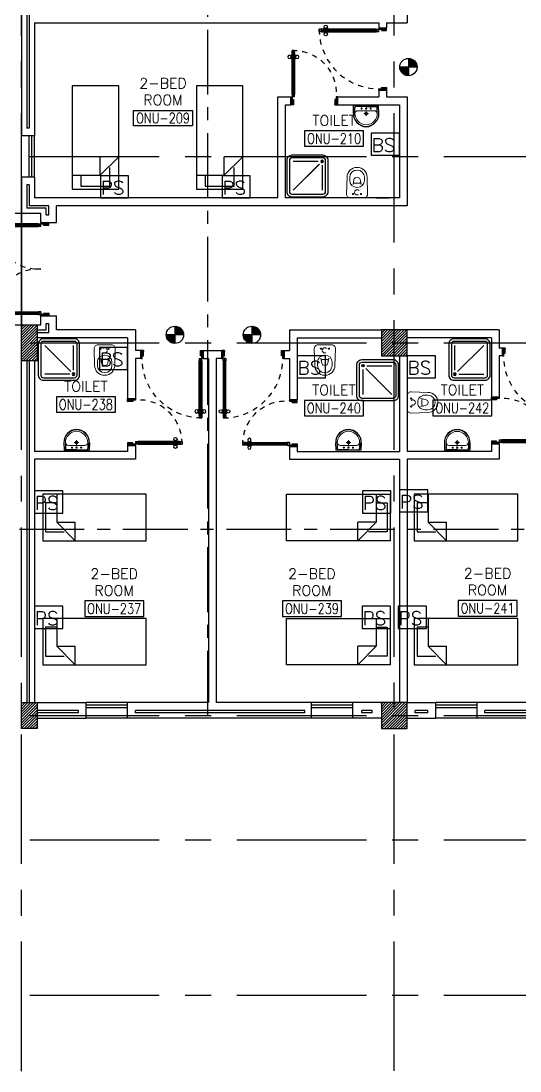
# Model space of a CAD drawing. Extents: x 88808.2 to 88899.2, y 39921.6 to 40001.1.
# Drawn here: x 88860.76 to 88870.4, y 39921.61 to 39941.9 of the extents above; entities that cross this region are included whole.
import ezdxf
from ezdxf.enums import TextEntityAlignment as Align

# ---------------------------------------------------------------- set-up
doc = ezdxf.new("R2010")
doc.units = 0
doc.header["$MEASUREMENT"] = 0
for name, pattern in [('CENTER', [2, 1.25, -0.25, 0.25, -0.25]), ('CENTERX2', [4, 2.5, -0.5, 0.5, -0.5]), ('DASHED', [0.75, 0.5, -0.25]), ('HIDDEN', [0.375, 0.25, -0.125]), ('HIDDEN2', [0.1875, 0.125, -0.0625])]:
    doc.linetypes.add(name, pattern=pattern)
doc.layers.get('0').update_dxf_attribs({"color": 11, "linetype": 'CONTINUOUS'})
for name, color, linetype in [('AXES', 11, 'CENTERX2'), ('AXES1', 11, 'CENTER'), ('COL', 11, 'CONTINUOUS'), ('DOOR', 11, 'CONTINUOUS'), ('E-SYSTEM', 4, 'CONTINUOUS'), ('EJ', 11, 'CONTINUOUS'), ('FIX', 11, 'CONTINUOUS'), ('FUR', 11, 'CONTINUOUS'), ('HAT', 11, 'CONTINUOUS'), ('INSUL', 11, 'CONTINUOUS'), ('RM-BOX', 11, 'CONTINUOUS'), ('RM-NAME', 11, 'CONTINUOUS'), ('RM-NO', 11, 'CONTINUOUS'), ('ROOF', 11, 'CONTINUOUS'), ('WALL', 11, 'CONTINUOUS'), ('WIN', 11, 'CONTINUOUS')]:
    doc.layers.add(name, color=color, linetype=linetype)
doc.styles.add('ROMANS', font='ROMANS.shx', dxfattribs={"width": 0.6})

# ---------------------------------------------------------------- blocks, each defined once
blk = doc.blocks.new('WC1')
at = {"layer": 'FIX', "lineweight": 20}
for p, q in [((-210, 204), (-538, 194)), ((-727, 5), (-727, -5)), ((-674, 5), (-674, -5)), ((-534, 24), (-540, 0)), ((-540, 0), (-534, -24)), ((-475, 141), (-538, 141)), ((-395, 76), (-490, 60)), ((-339, 5), (-339, -5)), ((-538, -141), (-475, -141)), ((-538, -194), (-210, -204)), ((-490, -60), (-395, -76))]:
    blk.add_line(p, q, dxfattribs=at)
at = {"layer": 'FIX', "linetype": 'Continuous', "lineweight": 20}
blk.add_line((-420, -47), (-420, 45), dxfattribs=at)
at = {"layer": 'FIX', "lineweight": 20}
blk.add_lwpolyline([(-213, -204), (-210, -204, 0.414214), (-137, -131), (-137, 0), (-137, 131, 0.414214), (-210, 204)], format="xyb", dxfattribs=at)
at = {"layer": 'FIX', "linetype": 'HIDDEN2', "lineweight": 20, "ltscale": 0.3}
blk.add_circle((-245, 0), 49.8, dxfattribs=at)
at = {"layer": 'FIX', "linetype": 'HIDDEN', "lineweight": 20, "ltscale": 0.05}
for centre in [(-213, 78), (-213, -77)]:
    blk.add_circle(centre, 11.6, dxfattribs=at)
at = {"layer": 'FIX', "lineweight": 20}
for centre, radius, start, end in [((-538, 5), 189, 90, 180), ((-538, 5), 136, 90, 180), ((-473, -7), 68.2, 128.9242, 152.8468), ((-464, -18), 82, 108.496, 128.9242), ((-475, 5), 136, 360, 90), ((-538, -5), 189, 180, 270), ((-538, -5), 136, 180, 270), ((-473, 7), 68.2, 207.1532, 231.0758), ((-464, 18), 82, 231.0758, 251.504), ((-475, -5), 136, 270, 0)]:
    blk.add_arc(centre, radius, start, end, dxfattribs=at)
at = {"layer": 'FIX', "linetype": 'Continuous', "lineweight": 20}
for centre, start, end in [((-443, 46), 357.6662, 91.6121), ((-442, -46), 268.3879, 2.3338)]:
    blk.add_arc(centre, 22.3, start, end, dxfattribs=at)
blk = doc.blocks.new('LAV1')
at = {"layer": 'FIX', "linetype": 'DASHED', "lineweight": 20, "ltscale": 0.05}
for p, q in [((0, 170), (0, 270)), ((0, 170), (0, 270)), ((50, 220), (-50, 220))]:
    blk.add_line(p, q, dxfattribs=at)
at = {"layer": 'FIX', "linetype": 'ByBlock', "ltscale": 0.3}
for p, q in [((-280, 210), (-275, 50)), ((-245, 210), (-245, 85)), ((0, 60), (-220, 60)), ((0, 60), (220, 60)), ((245, 210), (245, 85)), ((280, 210), (275, 50))]:
    blk.add_line(p, q, dxfattribs=at)
at = {"layer": 'FIX', "linetype": 'Continuous', "lineweight": 20}
for p, q in [((-275, 210), (-275, 50)), ((0, 50), (-275, 50)), ((0, 50), (-252, 50)), ((0, 155), (-181, 155)), ((0, 155), (181, 155)), ((0, 50), (275, 50)), ((0, 50), (252, 50)), ((275, 210), (275, 50))]:
    blk.add_line(p, q, dxfattribs=at)
at = {"layer": 'FIX', "lineweight": 20}
for p, q in [((16, 107), (-15, 107)), ((0, 92), (0, 123))]:
    blk.add_line(p, q, dxfattribs=at)
for centre, radius in [((0, 220), 29.5), ((0, 220), 22.5), ((0, 107), 15.5)]:
    blk.add_circle(centre, radius, dxfattribs=at)
at = {"layer": 'FIX', "linetype": 'HIDDEN', "lineweight": 20, "ltscale": 0.05}
for centre in [(-100, 107), (100, 107)]:
    blk.add_circle(centre, 12.4, dxfattribs=at)
at = {"layer": 'FIX', "linetype": 'ByBlock', "ltscale": 0.3}
for centre, radius, start, end in [((7, 220), 287, 91.3776, 182.0064), ((-7, 220), 287, 357.9936, 88.6224), ((-220, 85), 24.9, 179.7021, 269.9486), ((220, 85), 24.9, 270.0514, 0.2979)]:
    blk.add_arc(centre, radius, start, end, dxfattribs=at)
at = {"layer": 'FIX', "linetype": 'Continuous', "lineweight": 20}
for centre, radius, start, end in [((8, 217), 283, 91.6988, 181.351), ((8, 212), 253, 91.7328, 180.4884), ((-8, 217), 283, 358.649, 88.3012), ((-8, 212), 253, 359.5116, 88.2672), ((-179, 222), 66.9, 190.2006, 268.0786), ((179, 222), 66.9, 271.9214, 349.7994)]:
    blk.add_arc(centre, radius, start, end, dxfattribs=at)
blk = doc.blocks.new('DOOR90')
at = {"layer": 'DOOR', "linetype": 'ByBlock'}
for p, q in [((0, 0), (-150, 0)), ((-200, -25), (-1000, -25)), ((-200, -42), (-1000, -42)), ((-200, -58), (-1000, -58)), ((-1000, -75), (-200, -75))]:
    blk.add_line(p, q, dxfattribs=at)
at = {"layer": 'DOOR', "color": 0, "linetype": 'ByBlock'}
for p, q in [((-150, 0), (-150, -25)), ((-150, 0), (0, 0)), ((0, -50), (0, 0)), ((-1050, -25), (-1050, -75)), ((-1050, -75), (-1050, -25)), ((-1000, -25), (-1050, -25)), ((-1000, -75), (-1050, -75)), ((-1020, -42), (-1020, -58)), ((-1000, -42), (-1020, -42)), ((-1000, -58), (-1020, -58)), ((-1000, -25), (-1000, -42)), ((-1000, -58), (-1000, -75)), ((-968, -25), (-968, -18)), ((-878, -18), (-968, -18)), ((-968, -75), (-968, -82)), ((-878, -82), (-968, -82)), ((-955, -18), (-955, -9)), ((-955, -9), (-890, -9)), ((-955, -18), (-890, -18)), ((-955, -82), (-955, -91)), ((-955, -82), (-890, -82)), ((-955, -91), (-890, -91)), ((-890, -18), (-890, -9)), ((-890, -82), (-890, -91)), ((-878, -25), (-878, -18)), ((-878, -75), (-878, -82)), ((-200, -42), (-200, -25)), ((-200, -25), (-150, -25)), ((-180, -42), (-200, -42)), ((-200, -75), (-200, -58)), ((-200, -58), (-180, -58)), ((-150, -75), (-200, -75)), ((-180, -58), (-180, -42)), ((-150, -75), (-150, -25)), ((-150, -25), (-100, -25)), ((-100, -25), (-100, -50)), ((-100, -50), (0, -50)), ((-150, -900), (-150, -875)), ((-150, -875), (-100, -875)), ((0, -900), (-150, -900)), ((-150, -900), (0, -900)), ((-100, -850), (0, -850)), ((-100, -875), (-100, -850)), ((0, -850), (0, -900))]:
    blk.add_line(p, q, dxfattribs=at)
at = {"layer": 'DOOR', "color": 9, "linetype": 'ByBlock'}
for p, q in [((0, -50), (-114, 0)), ((0, -50), (-40, 0)), ((0, -50), (-100, -37)), ((0, -850), (-114, -900)), ((0, -850), (-100, -863)), ((0, -850), (-40, -900))]:
    blk.add_line(p, q, dxfattribs=at)
at = {"layer": 'DOOR', "color": 0, "linetype": 'ByBlock'}
for centre in [(-923, 24), (-923, -124)]:
    blk.add_circle(centre, 32.4, dxfattribs=at)
at = {"layer": 'DOOR', "color": 9, "linetype": 'ByBlock'}
for centre, radius, start, end in [((0, -50), 74.4, 137.7764, 180), ((0, -50), 54.4, 113.2074, 180), ((0, -50), 154, 161.1053, 166.2858), ((0, -50), 134, 158.1598, 169.28), ((0, -50), 114, 154.0838, 167.3774), ((0, -50), 94.4, 148.0182, 180), ((0, -50), 34.4, 90, 180), ((0, -50), 14.4, 90, 180), ((0, -850), 154, 193.7142, 198.8947), ((0, -850), 134, 190.72, 201.8402), ((0, -850), 94.4, 180, 211.9818), ((0, -850), 74.4, 180, 222.2236), ((0, -850), 54.4, 180, 246.7926), ((0, -850), 34.4, 180, 270), ((0, -850), 14.4, 180, 270)]:
    blk.add_arc(centre, radius, start, end, dxfattribs=at)
at = {"layer": 'DOOR', "linetype": 'HIDDEN', "ltscale": 0.5}
blk.add_arc((-222, -50), 828, 178.2701, 275.003, dxfattribs=at)
blk = doc.blocks.new('DOOR100')
at = {"layer": 'DOOR', "color": 0, "linetype": 'ByBlock'}
for p, q in [((-83, 1129), (-83, 1219)), ((-76, 1219), (-83, 1219)), ((-76, 1251), (-76, 1301)), ((-76, 1301), (-26, 1301)), ((-26, 1301), (-76, 1301)), ((-59, 1251), (-76, 1251)), ((-59, 1251), (-59, 1271)), ((-43, 1271), (-59, 1271)), ((-43, 1251), (-43, 1271)), ((-26, 1251), (-43, 1251)), ((-26, 1251), (-26, 1301)), ((-26, 1219), (-19, 1219)), ((-19, 1129), (-19, 1219)), ((-92, 1206), (-92, 1141)), ((-83, 1206), (-92, 1206)), ((-83, 1141), (-92, 1141)), ((-83, 1206), (-83, 1141)), ((-76, 1129), (-83, 1129)), ((-26, 1129), (-19, 1129)), ((-19, 1206), (-19, 1141)), ((-19, 1206), (-10, 1206)), ((-19, 1141), (-10, 1141)), ((-10, 1206), (-10, 1141)), ((-1201, 0), (-1201, 150)), ((-1201, 150), (-1176, 150)), ((-1201, 150), (-1201, 0)), ((-1151, 0), (-1201, 0)), ((-1176, 150), (-1176, 100)), ((-1176, 100), (-1151, 100)), ((-1151, 100), (-1151, 0)), ((-76, 200), (-59, 200)), ((-76, 150), (-76, 200)), ((-76, 150), (-26, 150)), ((-59, 200), (-59, 180)), ((-59, 180), (-43, 180)), ((-51, 100), (-51, 0)), ((-26, 100), (-51, 100)), ((-51, 0), (-1, 0)), ((-43, 200), (-26, 200)), ((-43, 180), (-43, 200)), ((-26, 200), (-26, 150)), ((-1, 150), (-26, 150)), ((-26, 150), (-26, 100)), ((-1, 150), (-1, 0))]:
    blk.add_line(p, q, dxfattribs=at)
at = {"layer": 'DOOR', "linetype": 'ByBlock'}
for p, q in [((-76, 1251), (-76, 200)), ((-59, 200), (-59, 1251)), ((-43, 200), (-43, 1251)), ((-26, 200), (-26, 1251))]:
    blk.add_line(p, q, dxfattribs=at)
at = {"layer": 'DOOR', "color": 9, "linetype": 'ByBlock'}
for p, q in [((-1151, 0), (-1201, 114)), ((-1151, 0), (-1201, 40)), ((-1151, 0), (-1164, 100)), ((-51, 0), (-1, 114)), ((-51, 0), (-38, 100)), ((-51, 0), (-1, 40))]:
    blk.add_line(p, q, dxfattribs=at)
at = {"layer": 'DOOR', "color": 0, "linetype": 'ByBlock'}
for centre in [(-125, 1174), (22, 1174)]:
    blk.add_circle(centre, 32.4, dxfattribs=at)
at = {"layer": 'DOOR', "linetype": 'HIDDEN', "ltscale": 0.5}
blk.add_arc((-27, 152), 1149, 89.961, 180.0931, dxfattribs=at)
at = {"layer": 'DOOR', "color": 9, "linetype": 'ByBlock'}
for centre, radius, start, end in [((-1151, 0), 154, 103.7142, 108.8947), ((-1151, 0), 134, 100.72, 111.8402), ((-1151, 0), 94.4, 90, 121.9818), ((-1151, 0), 74.4, 90, 132.2236), ((-1151, 0), 54.4, 90, 156.7926), ((-1151, 0), 34.4, 90, 180), ((-1151, 0), 14.4, 90, 180), ((-51, 0), 94.4, 58.0182, 90), ((-51, 0), 74.4, 47.7764, 90), ((-51, 0), 54.4, 23.2074, 90), ((-51, 0), 34.4, 0, 90), ((-51, 0), 14.4, 0, 90), ((-51, 0), 134, 68.1598, 79.28), ((-51, 0), 114, 64.0838, 77.3774), ((-51, 0), 154, 71.1053, 76.2858)]:
    blk.add_arc(centre, radius, start, end, dxfattribs=at)
blk = doc.blocks.new('SHR1')
at = {"layer": 'FIX'}
for p, q in [((-196, 196), (-700, 700)), ((-143, 218), (-143, 700)), ((-218, 143), (-700, 143))]:
    blk.add_line(p, q, dxfattribs=at)
for points in [[(-825, 125), (-825, 725, -0.414214), (-725, 825), (-125, 825, -0.414214), (-25, 725), (-25, 125, -0.414214), (-125, 25), (-725, 25, -0.414214)], [(-775, 125), (-775, 725, -0.414214), (-725, 775), (-125, 775, -0.414214), (-75, 725), (-75, 125, -0.414214), (-125, 75), (-725, 75, -0.414214)]]:
    blk.add_lwpolyline(points, format="xyb", close=True, dxfattribs=at)
for radius in [25, 15]:
    blk.add_circle((-143, 143), radius, dxfattribs=at)
blk = doc.blocks.new('C-300')
at = {"layer": 'HAT', "linetype": 'ByBlock', "ltscale": 0.3}
h = blk.add_hatch(dxfattribs=at)
h.set_pattern_fill('ANSI31', color=8, scale=300, style=0)
h.set_pattern_definition([(45, (-258496.182, -82361.005), (-26.5165043, 26.5165043), [])])
h.paths.add_polyline_path([(300, 500), (0, 500), (0, 250), (300, 250)])
h.paths.add_polyline_path([(300, 250), (0, 250), (0, 0), (300, 0)])
at = {"layer": 'COL'}
blk.add_lwpolyline([(0, 500), (300, 500), (300, 0), (0, 0)], close=True, dxfattribs=at)
blk = doc.blocks.new('C11')
at = {"layer": 'HAT'}
h = blk.add_hatch(dxfattribs=at)
h.set_pattern_fill('ANSI31', color=256, scale=300, style=0)
h.set_pattern_definition([(45, (-248556.182, -75061.005), (-26.5165043, 26.5165043), [])])
h.paths.add_polyline_path([(300, 700), (0, 700), (0, 350), (300, 350)])
h.paths.add_polyline_path([(300, 350), (0, 350), (0, 0), (300, 0)])
at = {"layer": 'COL'}
blk.add_lwpolyline([(300, 700), (300, 0), (0, 0), (0, 700)], close=True, dxfattribs=at)
blk = doc.blocks.new('RM1')
at = {"layer": 'RM-BOX'}
blk.add_lwpolyline([(570, -200), (-570, -200), (-570, -500), (570, -500)], close=True, dxfattribs=at)
at = {"layer": 'RM-NAME', "style": 'ROMANS'}
for tag, p in [('ROOMNAME1', (0, 324)), ('ROOMNAME2', (0, 0))]:
    blk.add_attdef(tag, text='', height=200, dxfattribs=at).set_placement(p, align=Align.MIDDLE)
at = {"layer": 'RM-NO', "style": 'ROMANS', "width": 0.8}
blk.add_attdef('ROOMNO', text='', height=200, dxfattribs=at).set_placement((0, -350), align=Align.MIDDLE)
blk = doc.blocks.new('AH20A')
at = {"layer": 'FUR'}
for p, q in [((0, 0.5), (0, -0.5)), ((1, 0.5), (0, 0.5)), ((0.136, 0.5), (0.136, -0.099)), ((1, -0.5), (1, 0.5)), ((0.136, 0.311), (0.028, 0.311)), ((0.028, 0.311), (0.028, -0.309)), ((0.136, -0.099), (0.313, -0.5)), ((0.136, -0.099), (0.313, -0.099)), ((0.313, -0.5), (0.313, -0.099)), ((0.028, -0.309), (0.208, -0.309)), ((0, -0.5), (1, -0.5))]:
    blk.add_line(p, q, dxfattribs=at)
blk = doc.blocks.new('COL50')
at = {"layer": 'COL'}
blk.add_lwpolyline([(-250, 250), (-250, -250), (250, -250), (250, 250)], close=True, dxfattribs=at)
blk = doc.blocks.new('*X51')
at = {"color": 0}
for p, q in [((73379, 125458), (73871, 125950)), ((73379, 125511), (73818, 125950)), ((73379, 125564), (73765, 125950)), ((73379, 125617), (73712, 125950)), ((73379, 125670), (73659, 125950)), ((73379, 125723), (73606, 125950)), ((73379, 125776), (73553, 125950)), ((73379, 125829), (73500, 125950)), ((73379, 125882), (73447, 125950)), ((73379, 125935), (73394, 125950)), ((73424, 125450), (73879, 125905)), ((73477, 125450), (73879, 125852)), ((73530, 125450), (73879, 125799)), ((73583, 125450), (73879, 125746)), ((73636, 125450), (73879, 125692)), ((73690, 125450), (73879, 125639)), ((73743, 125450), (73879, 125586)), ((73796, 125450), (73879, 125533)), ((73849, 125450), (73879, 125480))]:
    blk.add_line(p, q, dxfattribs=at)
blk = doc.blocks.new('*X52')
at = {"color": 0}
for p, q in [((73379, 118298), (73831, 118750)), ((73379, 118351), (73778, 118750)), ((73379, 118404), (73725, 118750)), ((73379, 118457), (73672, 118750)), ((73379, 118510), (73619, 118750)), ((73379, 118563), (73566, 118750)), ((73379, 118616), (73513, 118750)), ((73379, 118669), (73460, 118750)), ((73379, 118722), (73407, 118750)), ((73384, 118250), (73879, 118745)), ((73437, 118250), (73879, 118692)), ((73490, 118250), (73879, 118639)), ((73543, 118250), (73879, 118586)), ((73596, 118250), (73879, 118533)), ((73649, 118250), (73879, 118480)), ((73702, 118250), (73879, 118427)), ((73755, 118250), (73879, 118374)), ((73808, 118250), (73879, 118321)), ((73861, 118250), (73879, 118268))]:
    blk.add_line(p, q, dxfattribs=at)
blk = doc.blocks.new('A$C272A55A0')
at = {"layer": 'DOOR', "color": 0, "linetype": 'ByBlock'}
for p, q in [((0, 900), (0, 1050)), ((50, 1050), (0, 1050)), ((50, 950), (50, 1050)), ((1750, 950), (1750, 1050)), ((1750, 1050), (1800, 1050)), ((1800, 1050), (1800, 900)), ((0, 900), (25, 900)), ((25, 950), (50, 950)), ((25, 900), (25, 950)), ((75, 900), (25, 900)), ((25, 850), (25, 900)), ((42, 850), (25, 850)), ((58, 870), (42, 870)), ((42, 870), (42, 850)), ((58, 850), (58, 870)), ((75, 850), (58, 850)), ((75, 900), (75, 850)), ((1725, 900), (1775, 900)), ((1725, 900), (1725, 850)), ((1725, 850), (1742, 850)), ((1742, 870), (1758, 870)), ((1742, 850), (1742, 870)), ((1775, 950), (1750, 950)), ((1758, 870), (1758, 850)), ((1758, 850), (1775, 850)), ((1775, 900), (1775, 950)), ((1800, 900), (1775, 900)), ((1775, 850), (1775, 900)), ((25, 50), (42, 50)), ((25, 50), (25, 0)), ((25, 0), (75, 0)), ((75, 0), (25, 0)), ((42, 50), (42, 30)), ((42, 30), (58, 30)), ((58, 50), (75, 50)), ((58, 50), (58, 30)), ((75, 50), (75, 0)), ((1718, 160), (1709, 160)), ((1709, 95), (1709, 160)), ((1718, 95), (1709, 95)), ((1725, 173), (1718, 173)), ((1718, 173), (1718, 83)), ((1718, 95), (1718, 160)), ((1725, 83), (1718, 83)), ((1742, 50), (1725, 50)), ((1725, 50), (1725, 0)), ((1775, 0), (1725, 0)), ((1725, 0), (1775, 0)), ((1742, 50), (1742, 30)), ((1758, 30), (1742, 30)), ((1775, 50), (1758, 50)), ((1758, 50), (1758, 30)), ((1775, 173), (1782, 173)), ((1775, 83), (1782, 83)), ((1775, 50), (1775, 0)), ((1782, 173), (1782, 83)), ((1782, 160), (1791, 160)), ((1782, 95), (1782, 160)), ((1782, 95), (1791, 95)), ((1791, 95), (1791, 160))]:
    blk.add_line(p, q, dxfattribs=at)
at = {"layer": 'DOOR', "color": 9, "linetype": 'ByBlock'}
for p, q in [((50, 1050), (0, 1010)), ((50, 1050), (0, 937)), ((50, 1050), (37, 950)), ((1750, 1050), (1800, 1010)), ((1750, 1050), (1800, 937)), ((1750, 1050), (1763, 950))]:
    blk.add_line(p, q, dxfattribs=at)
at = {"layer": 'DOOR', "linetype": 'ByBlock'}
for p, q in [((25, 850), (25, 50)), ((42, 850), (42, 50)), ((58, 850), (58, 50)), ((75, 50), (75, 850)), ((1725, 50), (1725, 850)), ((1742, 850), (1742, 50)), ((1758, 850), (1758, 50)), ((1775, 850), (1775, 50))]:
    blk.add_line(p, q, dxfattribs=at)
at = {"layer": 'DOOR', "color": 0, "linetype": 'ByBlock'}
for centre in [(1676, 128), (1824, 128)]:
    blk.add_circle(centre, 32.4, dxfattribs=at)
at = {"layer": 'DOOR', "color": 9, "linetype": 'ByBlock'}
for centre, radius, start, end in [((50, 1050), 54.4, 203.2074, 270), ((50, 1050), 34.4, 180, 270), ((50, 1050), 14.4, 180, 270), ((1750, 1050), 14.4, 270, 0), ((1750, 1050), 34.4, 270, 0), ((1750, 1050), 54.4, 270, 336.7926), ((50, 1050), 74.4, 227.7764, 270), ((50, 1050), 94.4, 238.0182, 270), ((50, 1050), 114, 244.0838, 257.3774), ((50, 1050), 134, 248.1598, 259.28), ((50, 1050), 154, 251.1053, 256.2858), ((1750, 1050), 74.4, 270, 312.2236), ((1750, 1050), 94.4, 270, 301.9818), ((1750, 1050), 114, 282.6226, 295.9162), ((1750, 1050), 134, 280.72, 291.8402), ((1750, 1050), 154, 283.7142, 288.8947)]:
    blk.add_arc(centre, radius, start, end, dxfattribs=at)
at = {"layer": 'DOOR', "linetype": 'HIDDEN', "ltscale": 0.5}
for centre, start, end in [((50, 851), 268.3174, 3.2965), ((1750, 851), 176.7035, 271.6826)]:
    blk.add_arc(centre, 851, start, end, dxfattribs=at)
at = {"layer": 'WALL', "linetype": 'ByBlock'}
blk.add_line((1800, 900), (1800, 1050), dxfattribs=at)

msp = doc.modelspace()

# ---------------------------------------------------------------- linework, layer by layer
at = {"layer": 'AXES'}
for p, q in [((88867.9703, 39921.6153), (88867.9703, 40000.4279)), ((88860.7703, 39921.6132), (88860.7703, 40000.0759)), ((88808.9303, 39939.2796), (88876.9703, 39939.2796)), ((88808.9303, 39935.6796), (88876.9703, 39935.6796)), ((88808.9303, 39928.4796), (88876.9703, 39928.4796)), ((88808.9303, 39926.0796), (88876.9703, 39926.0796)), ((88808.9303, 39923.0796), (88876.9703, 39923.0796))]:
    msp.add_line(p, q, dxfattribs=at)
at = {"layer": 'AXES1'}
for p, q in [((88864.3703, 39928.4796), (88864.3703, 39987.2996)), ((88818.7303, 39932.0796), (88876.9703, 39932.0796))]:
    msp.add_line(p, q, dxfattribs=at)
at = {"layer": 'E-SYSTEM', "color": 4}
for p, q in [((88868.2442, 39941.1742), (88868.2442, 39940.8399)), ((88868.2442, 39941.1621), (88868.2559, 39941.1738)), ((88868.2442, 39941.1444), (88868.2717, 39941.1719)), ((88868.2442, 39941.1267), (88868.2863, 39941.1688)), ((88868.2442, 39941.109), (88868.2998, 39941.1647)), ((88868.2442, 39941.0914), (88868.3124, 39941.1596)), ((88868.2442, 39941.0737), (88868.3243, 39941.1538)), ((88868.2442, 39941.056), (88868.3353, 39941.1472)), ((88868.2442, 39941.0383), (88868.3457, 39941.1398)), ((88868.2442, 39941.0206), (88868.3554, 39941.1319)), ((88868.2482, 39941.007), (88868.3644, 39941.1232)), ((88868.4113, 39941.007), (88868.077, 39941.007)), ((88868.0774, 39940.9953), (88868.0891, 39941.007)), ((88868.0793, 39940.9795), (88868.1068, 39941.007)), ((88868.0824, 39940.9649), (88868.1245, 39941.007)), ((88868.0865, 39940.9514), (88868.1422, 39941.007)), ((88868.0916, 39940.9388), (88868.1599, 39941.007)), ((88868.0974, 39940.9269), (88868.1775, 39941.007)), ((88868.104, 39940.9159), (88868.1952, 39941.007)), ((88868.1114, 39940.9055), (88868.2129, 39941.007)), ((88868.1194, 39940.8958), (88868.2306, 39941.007)), ((88868.128, 39940.8868), (88868.2442, 39941.003)), ((88868.1373, 39940.8785), (88868.2442, 39940.9853)), ((88868.1473, 39940.8708), (88868.2442, 39940.9676)), ((88868.158, 39940.8638), (88868.2442, 39940.9499)), ((88868.1694, 39940.8575), (88868.2442, 39940.9323)), ((88868.2659, 39941.007), (88868.3727, 39941.1139)), ((88868.2836, 39941.007), (88868.3804, 39941.1039)), ((88868.3013, 39941.007), (88868.3874, 39941.0932)), ((88868.319, 39941.007), (88868.3937, 39941.0818)), ((88868.3366, 39941.007), (88868.3992, 39941.0696)), ((88868.3543, 39941.007), (88868.4038, 39941.0566)), ((88868.372, 39941.007), (88868.4075, 39941.0426)), ((88868.3897, 39941.007), (88868.4101, 39941.0275)), ((88868.4073, 39941.007), (88868.4113, 39941.011)), ((88868.1816, 39940.852), (88868.2442, 39940.9146)), ((88868.1946, 39940.8474), (88868.2442, 39940.8969)), ((88868.2086, 39940.8437), (88868.2442, 39940.8792)), ((88868.2237, 39940.8411), (88868.2442, 39940.8615)), ((88868.2402, 39940.8399), (88868.2442, 39940.8439)), ((88863.733, 39936.0017), (88863.733, 39935.6674)), ((88863.733, 39935.9896), (88863.7447, 39936.0013)), ((88863.733, 39935.9719), (88863.7605, 39935.9994)), ((88863.733, 39935.9542), (88863.7751, 39935.9963)), ((88863.733, 39935.9365), (88863.7886, 39935.9922)), ((88863.733, 39935.9188), (88863.8012, 39935.9871)), ((88863.733, 39935.9012), (88863.8131, 39935.9813)), ((88863.733, 39935.8835), (88863.8241, 39935.9747)), ((88863.733, 39935.8658), (88863.8345, 39935.9673)), ((88863.733, 39935.8481), (88863.8442, 39935.9593)), ((88863.737, 39935.8345), (88863.8532, 39935.9507)), ((88863.7547, 39935.8345), (88863.8615, 39935.9414)), ((88863.7724, 39935.8345), (88863.8692, 39935.9314)), ((88863.7901, 39935.8345), (88863.8762, 39935.9207)), ((88863.8077, 39935.8345), (88863.8825, 39935.9093)), ((88863.8254, 39935.8345), (88863.888, 39935.8971)), ((88863.8431, 39935.8345), (88863.8926, 39935.8841)), ((88863.8608, 39935.8345), (88863.8963, 39935.8701)), ((88863.8785, 39935.8345), (88863.8989, 39935.855)), ((88865.2205, 39936.0017), (88865.2205, 39935.6674)), ((88865.2205, 39935.9896), (88865.2322, 39936.0013)), ((88865.2205, 39935.9719), (88865.248, 39935.9994)), ((88865.2205, 39935.9542), (88865.2626, 39935.9963)), ((88865.2205, 39935.9365), (88865.2761, 39935.9922)), ((88865.2205, 39935.9188), (88865.2887, 39935.9871)), ((88865.2205, 39935.9012), (88865.3006, 39935.9813)), ((88865.2205, 39935.8835), (88865.3116, 39935.9747)), ((88865.2205, 39935.8658), (88865.322, 39935.9673)), ((88865.2205, 39935.8481), (88865.3317, 39935.9593)), ((88865.2245, 39935.8345), (88865.3407, 39935.9507)), ((88865.2422, 39935.8345), (88865.349, 39935.9414)), ((88865.2599, 39935.8345), (88865.3567, 39935.9314)), ((88865.2776, 39935.8345), (88865.3637, 39935.9207)), ((88865.2952, 39935.8345), (88865.37, 39935.9093)), ((88865.3129, 39935.8345), (88865.3755, 39935.8971)), ((88865.3306, 39935.8345), (88865.3801, 39935.8841)), ((88865.3483, 39935.8345), (88865.3838, 39935.8701)), ((88865.366, 39935.8345), (88865.3864, 39935.855)), ((88863.9001, 39935.8345), (88863.5658, 39935.8345)), ((88863.5662, 39935.8228), (88863.5779, 39935.8345)), ((88863.5681, 39935.807), (88863.5956, 39935.8345)), ((88863.5712, 39935.7924), (88863.6133, 39935.8345)), ((88863.5753, 39935.7789), (88863.631, 39935.8345)), ((88863.5804, 39935.7663), (88863.6486, 39935.8345)), ((88863.5862, 39935.7544), (88863.6663, 39935.8345)), ((88863.5928, 39935.7434), (88863.684, 39935.8345)), ((88863.6001, 39935.733), (88863.7017, 39935.8345)), ((88863.6081, 39935.7233), (88863.7194, 39935.8345)), ((88863.6168, 39935.7143), (88863.733, 39935.8305)), ((88863.6261, 39935.7059), (88863.733, 39935.8128)), ((88863.6361, 39935.6983), (88863.733, 39935.7951)), ((88863.6468, 39935.6913), (88863.733, 39935.7774)), ((88863.6582, 39935.685), (88863.733, 39935.7597)), ((88863.6704, 39935.6795), (88863.733, 39935.7421)), ((88863.6834, 39935.6749), (88863.733, 39935.7244)), ((88863.6974, 39935.6712), (88863.733, 39935.7067)), ((88863.7125, 39935.6686), (88863.733, 39935.689)), ((88863.729, 39935.6674), (88863.733, 39935.6714)), ((88863.8961, 39935.8345), (88863.9001, 39935.8385)), ((88865.3876, 39935.8345), (88865.0533, 39935.8345)), ((88865.0537, 39935.8228), (88865.0654, 39935.8345)), ((88865.0556, 39935.807), (88865.0831, 39935.8345)), ((88865.0587, 39935.7924), (88865.1008, 39935.8345)), ((88865.0628, 39935.7789), (88865.1185, 39935.8345)), ((88865.0679, 39935.7663), (88865.1361, 39935.8345)), ((88865.0737, 39935.7544), (88865.1538, 39935.8345)), ((88865.0803, 39935.7434), (88865.1715, 39935.8345)), ((88865.0876, 39935.733), (88865.1892, 39935.8345)), ((88865.0956, 39935.7233), (88865.2069, 39935.8345)), ((88865.1043, 39935.7143), (88865.2205, 39935.8305)), ((88865.1136, 39935.7059), (88865.2205, 39935.8128)), ((88865.1236, 39935.6983), (88865.2205, 39935.7951)), ((88865.1343, 39935.6913), (88865.2205, 39935.7774)), ((88865.1457, 39935.685), (88865.2205, 39935.7597)), ((88865.1579, 39935.6795), (88865.2205, 39935.7421)), ((88865.1709, 39935.6749), (88865.2205, 39935.7244)), ((88865.1849, 39935.6712), (88865.2205, 39935.7067)), ((88865.2, 39935.6686), (88865.2205, 39935.689)), ((88865.2165, 39935.6674), (88865.2205, 39935.6714)), ((88865.3836, 39935.8345), (88865.3876, 39935.8385))]:
    msp.add_line(p, q, dxfattribs=at)
for points in [[(88867.525, 39939.7332), (88867.525, 39939.3046), (88868.0703, 39939.3046), (88868.0703, 39939.7332)], [(88862.2938, 39938.9082), (88862.2938, 39938.4796), (88862.839, 39938.4796), (88862.839, 39938.9082)], [(88864.6425, 39938.9082), (88864.6425, 39938.4796), (88865.1877, 39938.4796), (88865.1877, 39938.9082)], [(88862.275, 39935.5918), (88862.275, 39935.1632), (88862.8203, 39935.1632), (88862.8203, 39935.5918)], [(88866.0953, 39935.4296), (88866.0953, 39935.0009), (88866.6405, 39935.0009), (88866.6405, 39935.4296)], [(88868.2203, 39935.4296), (88868.2203, 39935.0009), (88868.7655, 39935.0009), (88868.7655, 39935.4296)], [(88861.0203, 39932.8199), (88861.0203, 39932.3913), (88861.5655, 39932.3913), (88861.5655, 39932.8199)], [(88867.3553, 39932.8199), (88867.3553, 39932.3913), (88867.9005, 39932.3913), (88867.9005, 39932.8199)], [(88868.0728, 39932.8424), (88868.0728, 39932.4138), (88868.618, 39932.4138), (88868.618, 39932.8424)], [(88861.0203, 39930.5904), (88861.0203, 39930.1618), (88861.5655, 39930.1618), (88861.5655, 39930.5904)], [(88867.35, 39930.5904), (88867.35, 39930.1618), (88867.8953, 39930.1618), (88867.8953, 39930.5904)], [(88868.0453, 39930.5905), (88868.0453, 39930.1619), (88868.5905, 39930.1619), (88868.5905, 39930.5905)]]:
    msp.add_lwpolyline(points, close=True, dxfattribs=at)
for centre in [(88868.2442, 39941.007), (88863.733, 39935.8345), (88865.2205, 39935.8345)]:
    msp.add_circle(centre, 0.1672, dxfattribs=at)
at = {"layer": 'EJ'}
msp.add_line((88860.7703, 39936.0796), (88860.7703, 39938.1796), dxfattribs=at)
msp.add_line((88860.7703, 39936.0796), (88860.7703, 39938.1796), dxfattribs=at)
at = {"layer": 'FIX'}
msp.add_line((88866.5225, 39939.1319), (88866.0183, 39938.6276), dxfattribs=at)
at = {"layer": 'INSUL'}
for p, q in [((88860.8703, 39942.5296), (88860.8703, 39939.8296)), ((88860.9203, 39942.5296), (88860.9203, 39939.8296)), ((88860.9203, 39939.8296), (88860.8703, 39939.8296)), ((88860.9203, 39938.7296), (88860.8703, 39938.7296)), ((88860.8703, 39938.7296), (88860.8703, 39938.2796)), ((88860.9203, 39938.7296), (88860.9203, 39938.3296)), ((88861.2453, 39938.2796), (88860.8703, 39938.2796)), ((88861.2953, 39938.3296), (88860.9203, 39938.3296)), ((88861.2453, 39938.1546), (88861.2453, 39938.2796)), ((88861.2953, 39938.1546), (88861.2953, 39938.3296)), ((88861.2453, 39938.1546), (88861.2953, 39938.1546)), ((88861.2453, 39936.0546), (88861.2953, 39936.0546)), ((88861.2453, 39935.9296), (88861.2453, 39936.0546)), ((88861.2953, 39935.8796), (88861.2953, 39936.0546)), ((88861.0703, 39935.9296), (88861.2453, 39935.9296)), ((88861.0703, 39935.8796), (88861.2953, 39935.8796)), ((88860.8703, 39935.3296), (88860.8703, 39928.7296)), ((88860.9203, 39935.3296), (88860.9203, 39928.7296)), ((88860.8703, 39933.9296), (88860.8703, 39928.7296)), ((88860.9203, 39933.9296), (88860.9203, 39928.7296)), ((88861.8703, 39928.5796), (88861.0703, 39928.5796)), ((88861.8703, 39928.5296), (88861.8703, 39928.5796)), ((88862.9703, 39928.5296), (88862.9703, 39928.5796)), ((88866.2453, 39928.5796), (88862.9703, 39928.5796)), ((88866.2453, 39928.5296), (88866.2453, 39928.5796)), ((88867.5448, 39928.5796), (88867.3453, 39928.5796)), ((88867.3453, 39928.5296), (88867.3453, 39928.5796)), ((88867.5448, 39928.5296), (88867.5448, 39928.5796)), ((88868.3703, 39928.5296), (88868.3703, 39928.5796)), ((88868.6203, 39928.5796), (88868.3703, 39928.5796)), ((88868.6203, 39928.5296), (88868.6203, 39928.5796)), ((88871.1503, 39928.5796), (88869.7203, 39928.5796)), ((88869.7203, 39928.5296), (88869.7203, 39928.5796)), ((88861.8703, 39928.5296), (88861.0703, 39928.5296)), ((88866.2453, 39928.5296), (88862.9703, 39928.5296)), ((88867.5448, 39928.5296), (88867.3453, 39928.5296)), ((88868.6203, 39928.5296), (88868.3703, 39928.5296)), ((88871.1503, 39928.5296), (88869.7203, 39928.5296))]:
    msp.add_line(p, q, dxfattribs=at)
at = {"layer": 'ROOF'}
for p, q in [((88861.1453, 39938.1796), (88851.1303, 39938.1796)), ((88859.4553, 39936.0296), (88861.1453, 39936.0296))]:
    msp.add_line(p, q, dxfattribs=at)
at = {"layer": 'WALL'}
for p, q in [((88868.2203, 39943.9646), (88868.2203, 39941.8646)), ((88860.7703, 39942.5296), (88860.7703, 39939.6796)), ((88861.0203, 39941.8646), (88861.0203, 39939.6796)), ((88861.0203, 39941.8646), (88867.6703, 39941.8646)), ((88867.6703, 39941.7641), (88867.8203, 39941.7641)), ((88867.8203, 39941.8646), (88868.2203, 39941.8646)), ((88867.6703, 39940.5641), (88867.8203, 39940.5641)), ((88865.7203, 39940.4296), (88865.9703, 39940.4296)), ((88866.8703, 39940.4296), (88867.6703, 39940.4296)), ((88867.8203, 39940.4296), (88868.2203, 39940.4296)), ((88868.2203, 39940.4296), (88868.2203, 39938.3296)), ((88865.8703, 39940.2796), (88865.9703, 39940.2796)), ((88866.8703, 39940.2796), (88868.0703, 39940.2796)), ((88868.0703, 39940.2796), (88868.0703, 39938.4796)), ((88861.0203, 39939.6796), (88860.7703, 39939.6796)), ((88861.0203, 39938.8796), (88860.7703, 39938.8796)), ((88860.7703, 39938.8796), (88860.7703, 39936.0296)), ((88861.0203, 39938.8796), (88861.0203, 39938.4796)), ((88865.7203, 39938.4796), (88861.0203, 39938.4796)), ((88868.2203, 39938.3296), (88861.4453, 39938.3296)), ((88861.4453, 39938.0046), (88861.4453, 39938.3296)), ((88865.7203, 39938.3296), (88862.9703, 39938.3296)), ((88868.0703, 39938.4796), (88865.8703, 39938.4796)), ((88867.6203, 39938.4796), (88867.8703, 39938.4796)), ((88861.1453, 39938.0046), (88861.1453, 39938.1796)), ((88861.1453, 39938.0046), (88861.4453, 39938.0046)), ((88861.1453, 39936.0296), (88861.1453, 39936.2046)), ((88861.1453, 39936.2046), (88861.4453, 39936.2046)), ((88861.4453, 39935.9296), (88861.4453, 39936.2046)), ((88861.9703, 39935.9296), (88861.4453, 39935.9296)), ((88862.9703, 39935.9296), (88861.4453, 39935.9296)), ((88862.9703, 39935.9296), (88862.9703, 39935.5296)), ((88865.9453, 39935.9296), (88865.9453, 39935.5296)), ((88865.9453, 39935.9296), (88867.7203, 39935.9296)), ((88869.9953, 39935.9296), (88868.2203, 39935.9296)), ((88869.9953, 39935.9296), (88869.9953, 39935.5796)), ((88861.9703, 39935.7796), (88861.0703, 39935.7796)), ((88862.8203, 39935.7796), (88861.0703, 39935.7796)), ((88862.8203, 39935.7796), (88862.8203, 39934.5976)), ((88866.0953, 39935.7796), (88866.0953, 39934.5796)), ((88869.8453, 39935.7796), (88869.8453, 39934.6296)), ((88863.0765, 39935.5296), (88862.9703, 39935.5296)), ((88863.0765, 39935.5296), (88863.0765, 39935.3796)), ((88864.2765, 39935.5296), (88864.2765, 39935.3796)), ((88864.639, 39935.5296), (88864.639, 39935.3796)), ((88865.8333, 39935.5296), (88865.9453, 39935.5296)), ((88865.839, 39935.5296), (88865.9453, 39935.5296)), ((88865.839, 39935.5296), (88865.839, 39935.3796)), ((88870.0597, 39935.5796), (88869.9953, 39935.5796)), ((88870.0597, 39935.5796), (88870.0597, 39935.4296)), ((88861.0203, 39935.3296), (88861.0203, 39933.5796)), ((88863.0765, 39935.3796), (88862.9703, 39935.3796)), ((88862.9703, 39935.3796), (88862.9703, 39934.5976)), ((88864.3828, 39935.3796), (88864.3828, 39928.7296)), ((88864.5328, 39935.3796), (88864.5328, 39928.7296)), ((88865.8333, 39935.3796), (88865.9453, 39935.3796)), ((88865.839, 39935.3796), (88865.9453, 39935.3796)), ((88865.9453, 39935.3796), (88865.9453, 39934.5796)), ((88868.0703, 39935.4296), (88868.0703, 39933.5796)), ((88868.2203, 39935.4296), (88868.2203, 39933.5796)), ((88870.0597, 39935.4296), (88869.9953, 39935.4296)), ((88869.9953, 39935.4296), (88869.9953, 39934.6296)), ((88862.9703, 39934.5976), (88862.8203, 39934.5976)), ((88861.0203, 39934.0796), (88861.0203, 39933.6796)), ((88862.8203, 39933.6976), (88862.8203, 39933.5796)), ((88862.9703, 39933.6976), (88862.8203, 39933.6976)), ((88862.8203, 39933.6976), (88862.8203, 39933.5796)), ((88862.9703, 39933.6976), (88862.9703, 39933.4296)), ((88865.9453, 39933.6796), (88865.9453, 39933.4296)), ((88866.0953, 39933.6796), (88866.0953, 39933.5796)), ((88869.8453, 39933.7296), (88869.8453, 39933.5796)), ((88869.9953, 39933.7296), (88869.9953, 39933.4296)), ((88861.9703, 39933.5796), (88861.0203, 39933.5796)), ((88862.8203, 39933.5796), (88861.0203, 39933.5796)), ((88862.9703, 39933.4296), (88861.0203, 39933.4296)), ((88861.0203, 39933.4296), (88861.0203, 39928.7296)), ((88868.0703, 39933.4296), (88868.0703, 39928.7296)), ((88868.2203, 39933.4296), (88868.2203, 39928.7296)), ((88861.0703, 39928.7296), (88862.0203, 39928.7296)), ((88862.0203, 39928.4296), (88862.0203, 39928.7296)), ((88862.8203, 39928.4296), (88862.8203, 39928.7296)), ((88864.3828, 39928.7296), (88862.8203, 39928.7296)), ((88866.3698, 39928.7296), (88864.5328, 39928.7296)), ((88866.3698, 39928.4296), (88866.3698, 39928.7296)), ((88867.7203, 39928.7296), (88867.1698, 39928.7296)), ((88867.1698, 39928.4296), (88867.1698, 39928.7296)), ((88868.2203, 39928.7296), (88868.7703, 39928.7296)), ((88868.7703, 39928.4296), (88868.7703, 39928.7296)), ((88871.6703, 39928.7296), (88869.5703, 39928.7296)), ((88869.5703, 39928.4296), (88869.5703, 39928.7296)), ((88861.0703, 39928.4296), (88862.0203, 39928.4296)), ((88866.3698, 39928.4296), (88862.8203, 39928.4296)), ((88867.7203, 39928.4296), (88867.1698, 39928.4296)), ((88868.2203, 39928.4296), (88868.7703, 39928.4296)), ((88871.3003, 39928.4296), (88869.5703, 39928.4296))]:
    msp.add_line(p, q, dxfattribs=at)
at = {"layer": 'WALL', "linetype": 'ByBlock'}
for p, q in [((88867.6703, 39941.8646), (88867.6703, 39941.7641)), ((88867.8203, 39941.8646), (88867.8203, 39941.7641)), ((88867.6703, 39940.5641), (88867.6703, 39940.4296)), ((88867.8203, 39940.5641), (88867.8203, 39940.4296)), ((88865.7203, 39938.4796), (88865.7203, 39940.4296)), ((88865.9703, 39940.2796), (88865.9703, 39940.4296)), ((88866.8703, 39940.2796), (88866.8703, 39940.4296)), ((88865.8703, 39938.4796), (88865.8703, 39940.2796)), ((88866.0953, 39935.7796), (88867.7203, 39935.7796)), ((88867.3473, 39935.7796), (88867.6703, 39935.7796)), ((88869.8453, 39935.7796), (88868.2203, 39935.7796)), ((88864.2765, 39935.5296), (88864.639, 39935.5296)), ((88864.2765, 39935.3796), (88864.3828, 39935.3796)), ((88864.639, 39935.3796), (88864.5328, 39935.3796)), ((88869.9953, 39934.6296), (88869.8453, 39934.6296)), ((88865.9453, 39934.5796), (88866.0953, 39934.5796)), ((88865.9453, 39933.6796), (88866.0953, 39933.6796)), ((88869.9953, 39933.7296), (88869.8453, 39933.7296)), ((88865.9453, 39933.4296), (88868.0703, 39933.4296)), ((88866.0953, 39933.5796), (88868.0703, 39933.5796)), ((88869.8453, 39933.5796), (88868.2203, 39933.5796)), ((88869.9953, 39933.4296), (88868.2203, 39933.4296))]:
    msp.add_line(p, q, dxfattribs=at)
at = {"layer": 'WIN'}
for p, q in [((88860.7703, 39938.8796), (88860.7703, 39939.6796)), ((88860.9203, 39938.8796), (88860.9203, 39939.6796)), ((88860.9703, 39938.8796), (88860.9703, 39939.6796)), ((88861.0203, 39938.8796), (88861.0203, 39939.6796)), ((88862.8203, 39928.7296), (88862.0203, 39928.7296)), ((88862.8203, 39928.6796), (88862.0203, 39928.6796)), ((88862.8203, 39928.6296), (88862.0203, 39928.6296)), ((88867.1698, 39928.7296), (88866.3698, 39928.7296)), ((88867.1698, 39928.6796), (88866.3698, 39928.6796)), ((88867.1698, 39928.6296), (88866.3698, 39928.6296)), ((88869.5703, 39928.7296), (88868.7703, 39928.7296)), ((88869.5703, 39928.6796), (88868.7703, 39928.6796)), ((88869.5703, 39928.6296), (88868.7703, 39928.6296)), ((88862.8203, 39928.4296), (88862.0203, 39928.4296)), ((88867.1698, 39928.4296), (88866.3698, 39928.4296)), ((88869.5703, 39928.4296), (88868.7703, 39928.4296))]:
    msp.add_line(p, q, dxfattribs=at)
at = {"layer": 'WIN', "color": 1}
msp.add_line((88861.0703, 39935.8796), (88861.0703, 39935.9296), dxfattribs=at)

# ---------------------------------------------------------------- block references
at = {"layer": 'COL', "xscale": 0.001, "yscale": 0.001, "zscale": 0.001}
for p in [(88867.9703, 39935.6796), (88867.9703, 39935.6796), (88867.9703, 39928.4796)]:
    msp.add_blockref('COL50', p, dxfattribs=at)
at = {"layer": 'COL', "color": 62, "linetype": 'Continuous', "xscale": 0.001, "yscale": 0.001, "zscale": 0.001}
msp.add_blockref('C-300', (88860.7703, 39928.2296), dxfattribs=at)
at = {"layer": 'DOOR', "color": 0, "linetype": 'Continuous', "yscale": 0.001, "zscale": 0.001}
for name, p, xscale, rotation in [('DOOR100', (88867.8203, 39941.7651), 0.001, 90), ('DOOR90', (88865.9703, 39940.2796), -0.001, 90), ('DOOR100', (88864.2765, 39935.5296), -0.001, 180), ('DOOR100', (88864.639, 39935.5296), 0.001, 180), ('DOOR100', (88871.2608, 39935.5796), -0.001, 180)]:
    msp.add_blockref(name, p, dxfattribs=dict(at, xscale=xscale, rotation=rotation))
at = {"layer": 'DOOR', "color": 0, "linetype": 'ByBlock', "zscale": 0.001}
for name, p, xscale, yscale, rotation in [('A$C272A55A0', (88860.2449, 39938.0046), 0.000999999996565748, 0.000999999996565748, 270), ('DOOR90', (88869.8453, 39933.7296), 0.001, 0.001, 180), ('DOOR90', (88862.8203, 39933.6976), 0.001, 0.001, 180), ('DOOR90', (88866.0953, 39933.6796), -0.001, 0.001, 180)]:
    msp.add_blockref(name, p, dxfattribs=dict(at, xscale=xscale, yscale=yscale, rotation=rotation))
at = {"layer": 'FIX'}
for name, p, xscale, yscale, zscale, rotation in [('AH20A', (88862.1983, 39938.6478), 2, 0.9, 2, 90), ('AH20A', (88864.5971, 39938.6478), 2, 0.9, 2, 90), ('LAV1', (88867.4263, 39940.3006), 0.0008799999997863779, 0.0008799999997863779, 0.00087999999978, 180), ('SHR1', (88866.7183, 39939.3276), -0.001, 0.001, 0.001, 180), ('WC1', (88867.2513, 39938.3426), -0.001, 0.001, 0.001, 90), ('SHR1', (88861.9183, 39934.9316), -0.001, 0.001, 0.001, 90), ('WC1', (88862.3763, 39935.7796), 0.001, 0.001, 0.001, 90), ('WC1', (88866.6291, 39935.7796), -0.001, 0.001, 0.001, 270), ('WC1', (88866.6291, 39935.7796), -0.001, 0.001, 0.001, 270), ('SHR1', (88867.2223, 39935.3816), 0.001, 0.001, 0.001, 180), ('SHR1', (88867.2223, 39935.3816), 0.001, 0.001, 0.001, 180), ('WC1', (88868.0833, 39934.5276), 0.001, 0.001, 0.001, 180)]:
    msp.add_blockref(name, p, dxfattribs=dict(at, xscale=xscale, yscale=yscale, zscale=zscale, rotation=rotation))
for name, p, xscale, yscale, zscale in [('SHR1', (88868.9973, 39934.9316), -0.001, 0.001, 0.001), ('LAV1', (88861.8343, 39933.562), 0.0008799999997863779, 0.0008799999997863779, 0.00087999999978), ('LAV1', (88867.0843, 39933.562), 0.0008799999997863779, 0.0008799999997863779, 0.00087999999978), ('LAV1', (88867.0843, 39933.562), 0.0008799999997863779, 0.0008799999997863779, 0.00087999999978), ('LAV1', (88869.1848, 39933.5606), 0.0008799999997863779, 0.0008799999997863779, 0.00087999999978), ('AH20A', (88861.1787, 39932.3064), 2, 0.9, 2), ('AH20A', (88867.8895, 39932.3064), -2, 0.9, 2), ('AH20A', (88868.3543, 39932.3064), 2, 0.9, 2), ('AH20A', (88861.1787, 39929.9076), 2, 0.9, 2), ('AH20A', (88867.8895, 39929.9076), -2, 0.9, 2), ('AH20A', (88868.3543, 39929.9076), 2, 0.9, 2)]:
    msp.add_blockref(name, p, dxfattribs=dict(at, xscale=xscale, yscale=yscale, zscale=zscale))
at = {"layer": 'HAT', "xscale": 0.001, "yscale": 0.001, "zscale": 0.001}
for name, p in [('C11', (88860.7703, 39935.3296)), ('*X51', (88794.341, 39809.9798)), ('*X52', (88794.341, 39809.9798))]:
    msp.add_blockref(name, p, dxfattribs=at)
at = {"layer": 'RM-NO'}
ref = msp.add_blockref('RM1', (88863.5031, 39940.3707), dxfattribs=dict(at, xscale=-0.001, yscale=0.001, zscale=0.001))
ref.add_attrib('ROOMNO', 'ONU-209', dxfattribs={"height": 0.2, "style": 'ROMANS', "width": 0.8}).set_placement((88863.5031, 39940.0207), align=Align.MIDDLE)
ref.add_attrib('ROOMNAME2', 'ROOM', dxfattribs={"layer": 'RM-NAME', "height": 0.2, "style": 'ROMANS'}).set_placement((88863.5031, 39940.3707), align=Align.MIDDLE)
ref.add_attrib('ROOMNAME1', '2-BED', dxfattribs={"layer": 'RM-NAME', "height": 0.2, "style": 'ROMANS'}).set_placement((88863.5031, 39940.6945), align=Align.MIDDLE)
at = {"layer": 'RM-NO', "xscale": 0.001, "yscale": 0.001, "zscale": 0.001}
for p, values in [((88866.8079, 39939.9761), {'ROOMNO': 'ONU-210', 'ROOMNAME2': 'TOILET'}), ((88862.0134, 39934.8387), {'ROOMNO': 'ONU-238', 'ROOMNAME2': 'TOILET'}), ((88866.8034, 39934.7688), {'ROOMNO': 'ONU-240', 'ROOMNAME2': 'TOILET'}), ((88869.2841, 39934.771), {'ROOMNO': 'ONU-242', 'ROOMNAME2': 'TOILET'}), ((88862.5601, 39930.8948), {'ROOMNO': 'ONU-237', 'ROOMNAME2': 'ROOM', 'ROOMNAME1': '2-BED'}), ((88866.3795, 39930.8948), {'ROOMNO': 'ONU-239', 'ROOMNAME2': 'ROOM', 'ROOMNAME1': '2-BED'}), ((88869.7723, 39930.9025), {'ROOMNO': 'ONU-241', 'ROOMNAME2': 'ROOM', 'ROOMNAME1': '2-BED'})]:
    msp.add_blockref('RM1', p, dxfattribs=at).add_auto_attribs(values)

# ---------------------------------------------------------------- texts
at = {"layer": 'E-SYSTEM', "color": 4, "style": 'ROMANS'}
for s, p in [('BS', (88867.5323, 39939.3699)), ('PS', (88862.3011, 39938.5449)), ('PS', (88864.6498, 39938.5449)), ('BS', (88862.2823, 39935.2286)), ('BS', (88866.1025, 39935.0663)), ('BS', (88868.2275, 39935.0663)), ('PS', (88861.0275, 39932.4567)), ('PS', (88867.3625, 39932.4567)), ('PS', (88868.0801, 39932.4791)), ('PS', (88861.0275, 39930.2272)), ('PS', (88867.3573, 39930.2272)), ('PS', (88868.0525, 39930.2273))]:
    msp.add_text(s, height=0.26, dxfattribs=at).set_placement(p)

doc.saveas('drawing.dxf')
